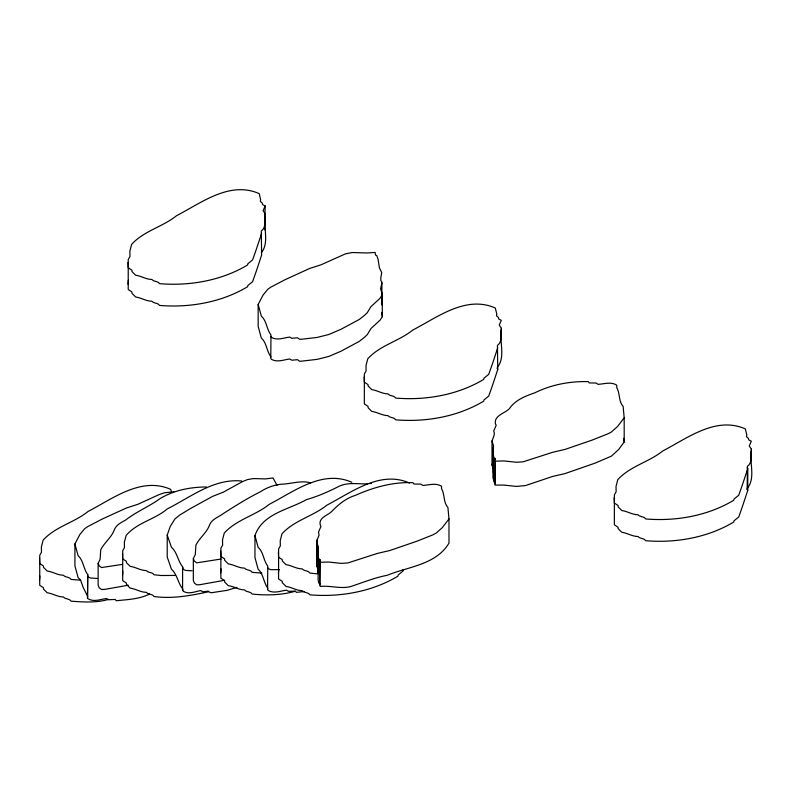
<?xml version="1.0" encoding="UTF-8"?>
<svg xmlns="http://www.w3.org/2000/svg" width="791" height="791" viewBox="0 0 791 791"><rect width="100%" height="100%" fill="white"/><g stroke="black" fill="none" stroke-linecap="round" stroke-linejoin="round"><path stroke-width="1.19" d="M318.18 573.722L318.061 579.309L318.694 582.977L319.94 583.699L320.266 586.428C330.341 585.399 340.249 589.038 350.294 586.675C362.525 582.69 374.459 577.727 387.165 575.294C408.443 566.574 436.207 564.725 448.981 543.11L448.981 518.955L447.904 507.446C443.267 502.611 444.938 494.405 441.516 488.63L441.526 486.238C435.821 482.599 429.038 485.12 422.829 485.447L420.763 484.132L413.98 484.033L413.07 482.728C392.949 481.768 373.382 487.345 355.09 495.473C345.548 498.389 337.994 504.945 331.281 511.886C327.118 515.653 318.486 517.769 320.197 524.848L320.968 526.41L318.526 532.056L319.05 535.24L317.26 539.591L317.389 564.131L316.805 566.227L318.071 569.807L318.18 573.722L318.269 546.897L316.805 542.072L317.26 539.591M493.268 454.044L493.485 445.788L492.012 440.963L493.97 435.831L494.375 433.221L493.742 430.947L496.175 425.301L495.403 423.739C493.9 415.493 504.678 413.475 509.345 408.739C515.129 400.019 525.422 396.044 534.904 392.791C551.475 384.594 569.945 381.163 588.286 381.618L589.186 382.923L595.969 383.022L598.045 384.337C604.245 384.011 611.038 381.489 616.733 385.128L616.723 387.521C620.144 393.295 618.473 401.502 623.12 406.337L624.188 417.846L624.188 442.001L618.611 449.565L611.433 456.12L595.218 463.091L565.001 473.582L552.543 476.469L525.501 485.565L516.444 486.416L503.837 485.081L494.988 485.071L495.146 458.434L493.9 457.712L493.268 454.044L493.268 478.199L493.9 481.867L495.146 482.589L494.84 483.904M493.268 478.199L493.386 448.457M277.058 485.367L273.033 477.952L265.43 478.911L253.496 478.565L247.563 479.554L242.619 481.551L223.191 492.22L212.591 496.372L190.364 508.603L179.676 515.089L174.94 518.936L170.203 526.529L167.217 535.082L171.449 547.273C177.164 552.197 177.837 560.957 182.612 566.821L183.285 569.372L185.806 570.469L192.094 570.756M236.885 587.367L227.037 590.353L211.939 592.647L210.357 592.647L208.241 591.154L202.921 591.797L200.647 590.57C194.942 591.599 188.812 594.575 183.285 591.302L182.612 588.751C177.837 582.888 177.164 574.118 171.449 569.204L167.217 557.002L167.217 535.082M265.163 205.917L263.087 210.742L265.292 213.916C264.303 219.374 266.686 227.304 261.287 230.992L261.623 255.028C258.697 263.887 255.809 272.915 252.547 281.715L247.83 285.551L247.583 286.728C221.549 302.36 189.603 307.926 159.574 305.415C157.893 302.587 153.84 303.724 151.813 301.213C146.019 301.203 141.332 297.742 135.666 297.001L132.008 293.362L131.919 291.968L128.211 289.506L128.231 259.517L129.961 256.482L129.862 251.162L131.632 244.35C144.081 230.745 162.58 226.968 176.62 215.666C201.586 202.714 229.845 180.684 259.171 193.607L260.625 199.559L260.377 201.468L262.157 202.941L262.711 204.691L265.163 205.917L264.649 229.756M501.425 328.324C500.436 333.782 502.819 341.712 497.43 345.4L497.757 369.437C494.83 378.296 491.943 387.323 488.68 396.123L483.963 399.959L483.716 401.136C457.682 416.768 425.736 422.335 395.708 419.823C394.027 416.995 389.973 418.132 387.946 415.621C382.152 415.611 377.465 412.151 371.81 411.409L368.141 407.77L368.052 406.376L364.344 403.914L364.364 373.925L366.095 370.89L365.996 365.571L367.766 358.758C380.214 345.153 398.713 341.376 412.754 330.074C437.72 317.122 465.988 295.092 495.304 308.015L496.768 313.968L496.511 315.876L498.29 317.349L498.844 319.099L501.296 320.325L499.22 325.15L501.425 328.324C498.795 340.318 506.013 357.038 497.43 367.153L497.114 368.507L497.757 369.437M751.45 449.209C750.451 454.667 752.844 462.597 747.446 466.285L747.139 489.392L747.772 490.321C744.855 499.17 741.968 508.208 738.705 517.007L733.989 520.844L733.741 522.02C707.708 537.653 675.761 543.219 645.733 540.708C644.042 537.88 639.998 539.017 637.971 536.506C632.177 536.496 627.481 533.035 621.825 532.294L618.157 528.645L618.068 527.261L614.37 524.799L614.389 494.81L616.12 491.775L616.021 486.455L617.791 479.643C630.239 466.037 648.739 462.26 662.779 450.949C687.745 438.006 716.003 415.977 745.33 428.9L746.783 434.852L746.536 436.761L748.306 438.234L748.869 439.984L751.321 441.21L749.245 446.035L751.45 449.209C748.81 461.202 756.028 477.922 747.446 488.037L747.139 489.392M108.585 599.39C96.433 602.95 83.579 602.109 71.091 601.17C69.41 598.342 65.356 599.479 63.329 596.968C57.535 596.958 52.849 593.497 47.193 592.756L43.525 589.117L43.436 587.723L39.728 585.261L39.758 555.272L41.488 552.237L41.389 546.917L43.149 540.105C55.607 526.499 74.097 522.722 88.137 511.421C113.103 498.468 141.371 476.439 170.688 489.362L171.42 491.458M39.55 580.001L39.866 575.957M128.033 284.246L128.34 280.202M208.508 591.787C190.522 595.613 172.438 599.054 154.067 596.523C152.376 593.695 148.322 594.832 146.295 592.321C140.511 592.311 135.815 588.85 130.159 588.108L126.491 584.47L126.402 583.076L122.694 580.614L122.724 550.625L124.454 547.59L124.355 542.27L126.125 535.458C137.179 522.416 154.65 519.677 167.237 508.929C190.76 497.104 213.906 478.258 241.67 481.007M122.516 575.354L122.832 571.31M295.033 591.312C281.072 595.257 266.567 595.494 252.23 594.081C250.549 591.253 246.495 592.39 244.468 589.878C238.674 589.868 233.988 586.408 228.332 585.666L224.664 582.028L224.575 580.634L220.867 578.172L220.887 548.183L222.617 545.147L222.518 539.828L224.288 533.015C236.736 519.41 255.236 515.633 269.276 504.332C294.242 491.379 322.501 469.35 351.827 482.273M220.689 572.911L220.996 568.867M403.222 569.49L402.906 571.142L398.199 574.978L397.952 576.155C371.918 591.787 339.972 597.353 309.934 594.842C308.253 592.014 304.199 593.151 302.172 590.64C296.378 590.63 291.691 587.169 286.035 586.428L282.367 582.789L282.278 581.395L278.57 578.933L278.6 548.944L280.33 545.909L280.232 540.589L281.991 533.777C294.45 520.171 312.939 516.404 326.98 505.093C351.946 492.14 380.214 470.111 409.54 483.034M278.392 573.673L278.709 569.629M493.287 468.697L492.012 465.118L492.605 463.012M149.499 594.1C139.196 599.202 127.46 599.588 116.317 600.715L115.199 599.43L108.624 599.746L106.38 598.53C100.368 599.331 93.911 602.169 88.157 598.866L87.524 597.838L87.722 574.503C83.371 568.848 83.46 560.315 78.082 555.658L74.918 543.951L79.822 534.568L84.657 528.734L87.425 526.766L101.851 519.222L126.333 508.03L137.842 504.312L159.248 494.543L164.627 492.744L173.872 491.834M87.524 597.838L87.722 574.503M381.905 283.01L380.59 288.933L382.3 293.886L382.31 316.726L380.085 320.147L370.9 328.601L367.301 334.593L364.532 337.253L359.272 341.396L340.901 351.253L328.809 356.434L317.231 359.341L301.213 361.21L299.562 361.18L297.495 359.707L291.869 360.212L289.625 358.995C283.613 359.796 277.166 362.624 271.412 359.332L270.769 358.303L270.977 334.969C266.616 329.313 266.705 320.78 261.327 316.123L258.163 304.416L263.077 295.033L267.902 289.199L270.67 287.232L285.096 279.688L309.588 268.495L321.097 264.777L345.568 253.812L352.39 252.527L366.619 252.972L375.161 252.448L375.468 254.989L376.813 255.651L378.098 259.369L379.413 267.813L381.727 272.658L380.778 278.027L380.866 280.726L381.895 281.903L381.905 304.93L381.46 303.18M304.387 591.53L296.358 592.34L295.241 591.065L288.666 591.381L286.411 590.165C280.41 590.966 273.953 593.794 268.198 590.501L267.566 589.473L267.763 566.129C263.413 560.483 263.502 551.94 258.113 547.283L254.959 535.586C262.493 513.537 288.329 509.879 306.374 499.665C317.814 496.343 328.72 491.587 339.29 486.178C348.406 481.976 358.412 484.27 367.953 483.825M267.566 589.473L267.763 588.059C263.413 582.403 263.502 573.87 258.113 569.213L254.959 557.507L254.959 535.586M319.633 585.014L319.94 559.544L318.694 558.822L318.061 555.153L318.269 546.897M381.549 296.773L381.727 294.588M382.31 294.806L380.085 298.227L370.9 306.681L367.301 312.672L364.532 315.332L359.272 319.465L340.901 329.323L328.809 334.504L317.231 337.411L301.213 339.29L299.562 339.25L297.495 337.787L291.869 338.291L289.625 337.075C283.613 337.876 277.166 340.703 271.412 337.411L270.769 336.383M128.201 585.231L104.491 589.433L101.475 589.493L99.182 587.753L98.133 585.231L98.133 563.311L100.111 559.257L100.734 549.794C104.442 542.349 111.847 537.287 114.517 529.308C116.455 524.848 121.339 522.337 125.482 520.152C136.22 511.757 149.034 506.616 159.97 498.666C173.99 490.183 190.334 487.058 206.471 486.979M224.525 580.307L199.678 584.717L196.662 584.786L194.368 583.036L193.33 580.525L193.33 558.594L195.298 554.54L195.921 545.078C199.629 537.633 207.034 532.57 209.704 524.601C212.245 518.777 219.117 516.909 223.813 513.24C235.708 505.627 247.741 498.083 260.288 491.834C266.369 487.78 273.409 485.18 280.657 484.25C290.623 484.082 301.46 479.979 310.675 482.896M261.623 233.276C258.697 242.135 255.809 251.162 252.547 259.962L247.83 263.798L247.583 264.975C221.549 280.607 189.603 286.174 159.574 283.662C157.893 280.835 153.84 281.972 151.813 279.46C146.019 279.45 141.332 275.99 135.666 275.248L132.008 271.61L131.919 270.215L128.211 267.754L128.033 262.493M497.757 347.684C494.83 356.543 491.943 365.571 488.68 374.37L483.963 378.207L483.716 379.383C457.682 395.016 425.736 400.582 395.708 398.071C394.027 395.243 389.973 396.38 387.946 393.869C382.152 393.859 377.465 390.398 371.81 389.656L368.141 386.018L368.052 384.624L364.344 382.162L364.167 376.902M747.139 467.639L747.772 468.569C744.855 477.428 741.968 486.455 738.705 495.255L733.989 499.091L733.741 500.268C707.708 515.9 675.761 521.467 645.733 518.955C644.042 516.128 639.998 517.265 637.971 514.753C632.177 514.743 627.481 511.283 621.825 510.541L618.157 506.902L618.068 505.508L614.37 503.046L614.182 497.786M317.26 563.746L317.725 563.251M448.981 518.955L442.228 527.726L436.217 533.065L433.023 534.805L416.887 541.222L389.795 550.526L377.337 553.423L347.822 562.965L341.228 563.37L328.621 562.035L320.266 562.272L319.633 560.859M624.188 417.846L617.445 426.616L611.433 431.955L608.239 433.695L592.103 440.112L565.001 449.417L552.543 452.314L523.039 461.855L516.444 462.26L503.837 460.926L495.473 461.163L494.84 459.739M261.287 252.744C269.879 242.629 262.661 225.91 265.292 213.916M371.444 483.39L370.069 483.588M279.213 569.649L270.72 569.668L268.198 568.571L267.566 567.543M122.496 564.369L101.475 567.572L99.182 565.822L98.133 563.311M221.104 559.019L196.662 562.856L194.368 561.116L193.33 558.594M97.224 578.448L90.678 578.043L88.157 576.946L87.524 575.917M261.742 573.099L252.23 572.328C250.549 569.5 246.495 570.637 244.468 568.126C238.674 568.116 233.988 564.655 228.332 563.914L224.664 560.275L224.575 558.881L220.867 556.419L220.689 551.159M87.722 596.424L83.213 587.515L80.603 580.189L71.091 579.417C69.41 576.59 65.356 577.727 63.329 575.215C57.535 575.205 52.849 571.745 47.193 571.003L43.525 567.365L43.436 565.97L39.728 563.508L39.55 558.248M175.315 575.423L161.166 575.512L154.067 574.77C152.376 571.942 148.322 573.08 146.295 570.568C140.511 570.568 135.815 567.098 130.159 566.356L126.491 562.717L126.402 561.323L122.694 558.861L122.516 553.601M317.033 573.831L309.934 573.089C308.253 570.262 304.199 571.399 302.172 568.887C296.378 568.887 291.691 565.417 286.035 564.675L282.367 561.037L282.278 559.642L278.57 557.18L278.392 551.92M80.603 580.189L78.082 577.578L74.918 565.881L74.918 543.951M270.977 356.889C266.616 351.244 266.705 342.701 261.327 338.044L258.163 326.347L258.163 304.416M493.386 472.613L493.05 447.241M381.618 312.405L382.31 316.726M623.674 438.343L624.188 442.001M747.772 468.569L747.772 490.321M495.146 458.434L495.146 482.589M492.012 440.963L492.012 465.118M319.94 559.544L319.94 583.699M317.834 548.351L317.834 572.506M317.389 539.966L317.389 564.131M316.805 542.072L316.805 566.227M182.612 566.821L182.573 590.234"/></g></svg>
